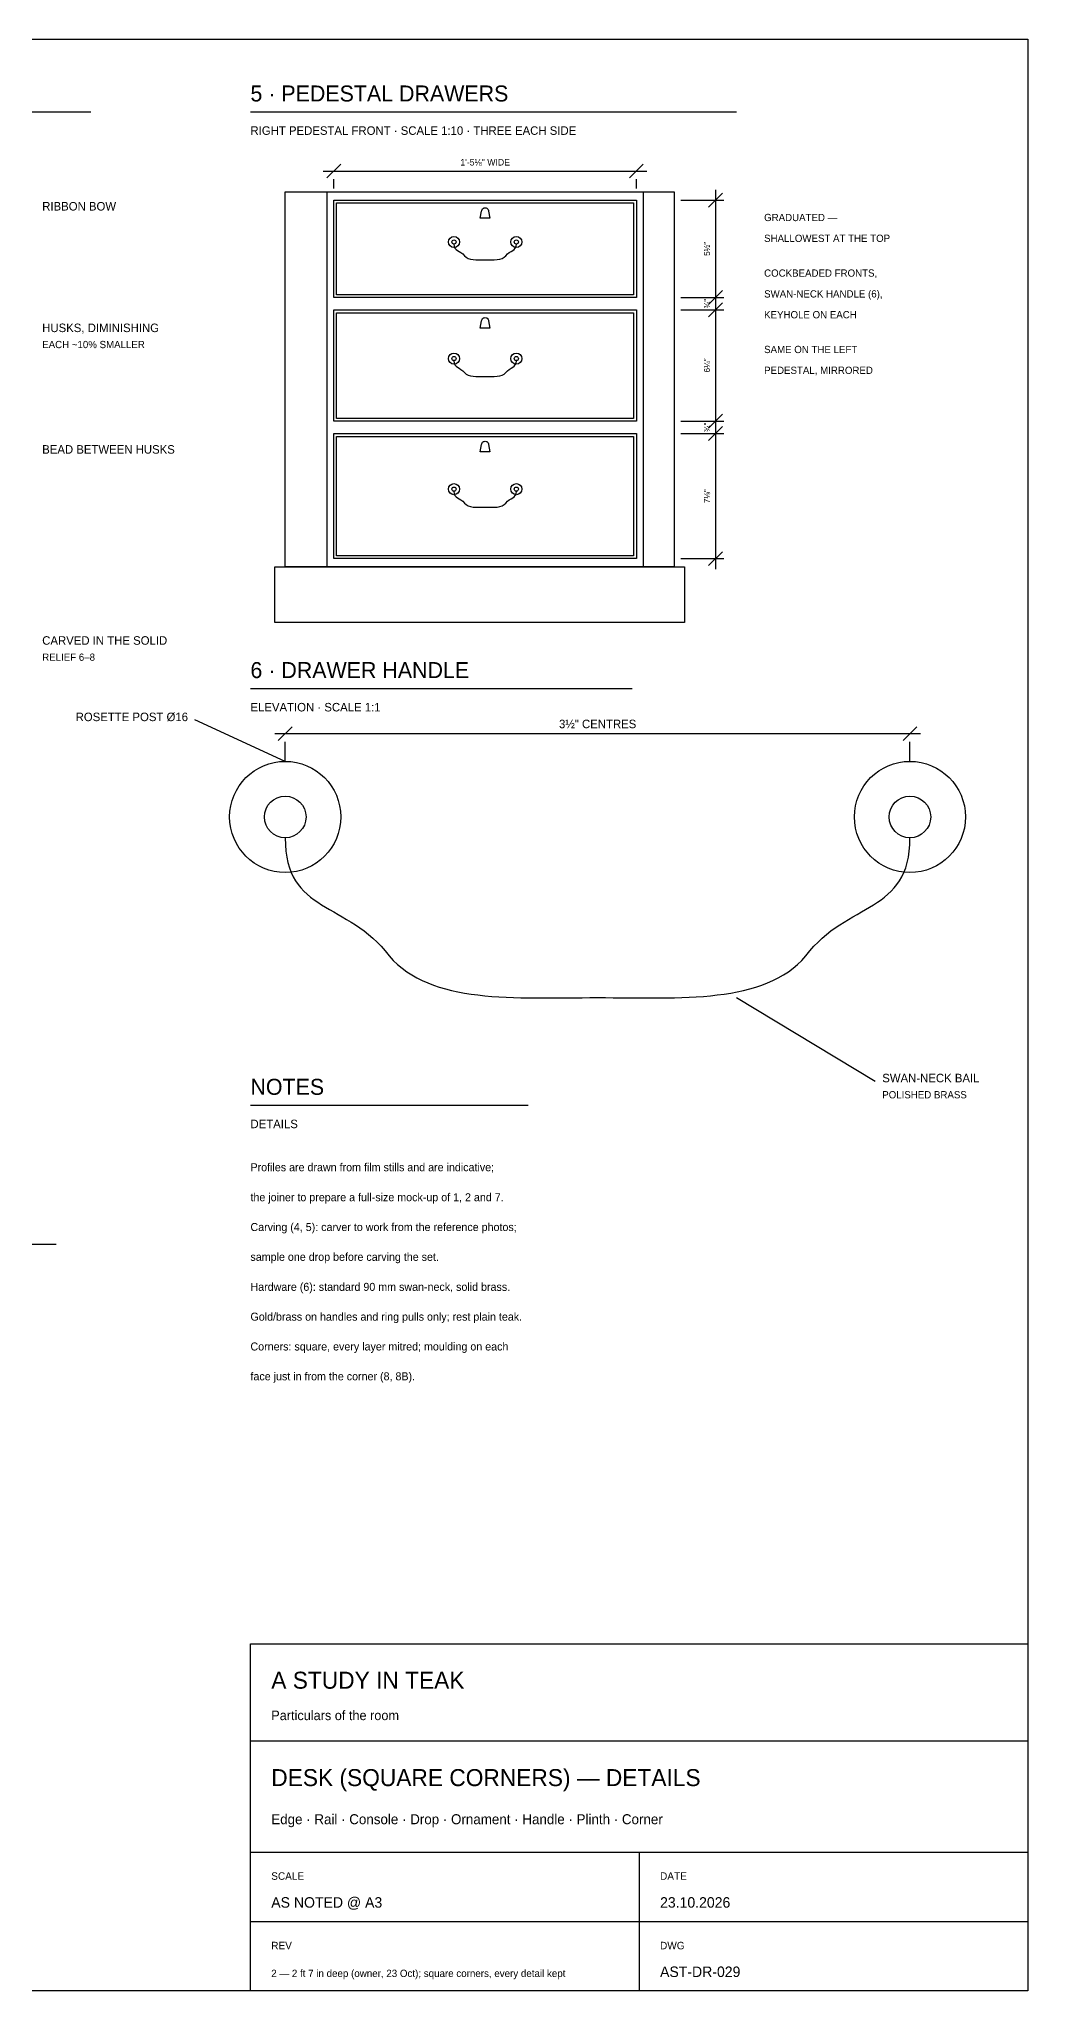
# Model space of a CAD drawing. Header units: inches. Extents: x 0.3 to 16.2, y 0.3 to 11.4.
# Drawn here: x 10.61 to 16.22, y 0.31 to 11.38 of the extents above; entities that cross this region are included whole.
import ezdxf
from ezdxf.enums import TextEntityAlignment as Align

# ---------------------------------------------------------------- set-up
doc = ezdxf.new("R2010")
doc.units = ezdxf.units.IN
doc.header["$LTSCALE"] = 0.009843
doc.header["$MEASUREMENT"] = 0
for name, color, linetype in [('DIMENSIONS', 1, 'Continuous'), ('GEOMETRY', 7, 'Continuous'), ('TEXT', 7, 'Continuous')]:
    doc.layers.add(name, color=color, linetype=linetype)

msp = doc.modelspace()

# ---------------------------------------------------------------- linework, layer by layer
at = {"layer": 'DIMENSIONS'}
for p, q in [((12.224, 10.63), (14.059, 10.63)), ((12.244, 10.591), (12.323, 10.669)), ((13.961, 10.591), (14.039, 10.669)), ((12.283, 10.531), (12.283, 10.583)), ((14, 10.531), (14, 10.583)), ((14.449, 10.524), (14.449, 8.374)), ((14.252, 10.465), (14.496, 10.465)), ((14.409, 10.425), (14.488, 10.504)), ((14.252, 9.913), (14.496, 9.913)), ((14.409, 9.874), (14.488, 9.953)), ((14.409, 9.803), (14.488, 9.882)), ((14.252, 9.843), (14.496, 9.843)), ((14.252, 9.213), (14.496, 9.213)), ((14.409, 9.173), (14.488, 9.252)), ((14.252, 9.142), (14.496, 9.142)), ((14.409, 9.102), (14.488, 9.181)), ((14.252, 8.433), (14.496, 8.433)), ((14.409, 8.394), (14.488, 8.472)), ((11.949, 7.441), (15.61, 7.441)), ((11.969, 7.402), (12.047, 7.48)), ((15.512, 7.402), (15.591, 7.48)), ((12.008, 7.283), (12.008, 7.394)), ((15.551, 7.283), (15.551, 7.394))]:
    msp.add_line(p, q, dxfattribs=at)
at = {"layer": 'GEOMETRY'}
for p, q in [((9.134, 10.965), (10.906, 10.965)), ((11.811, 10.965), (14.567, 10.965)), ((12.244, 10.512), (12.244, 8.386)), ((14.039, 10.512), (14.039, 8.386)), ((11.811, 7.697), (13.976, 7.697)), ((12.008, 7.283), (11.496, 7.52)), ((14.567, 5.945), (15.354, 5.472)), ((11.811, 5.335), (13.386, 5.335)), ((8.346, 4.547), (10.709, 4.547)), ((11.811, 1.732), (16.22, 1.732)), ((11.811, 1.102), (16.22, 1.102)), ((14.016, 1.102), (14.016, 0.315)), ((11.811, 0.709), (16.22, 0.709))]:
    msp.add_line(p, q, dxfattribs=at)
for points in [[(0.315, 11.378), (16.22, 11.378), (16.22, 0.315), (0.315, 0.315), (0.315, 11.378)], [(12.008, 10.512), (14.213, 10.512), (14.213, 8.386), (12.008, 8.386), (12.008, 10.512)], [(12.283, 10.465), (14, 10.465), (14, 9.913), (12.283, 9.913), (12.283, 10.465)], [(12.299, 10.449), (13.984, 10.449), (13.984, 9.929), (12.299, 9.929), (12.299, 10.449)], [(13.161, 10.402), (13.169, 10.362), (13.114, 10.362), (13.122, 10.402)], [(12.283, 9.843), (14, 9.843), (14, 9.213), (12.283, 9.213), (12.283, 9.843)], [(12.299, 9.827), (13.984, 9.827), (13.984, 9.228), (12.299, 9.228), (12.299, 9.827)], [(13.161, 9.78), (13.169, 9.74), (13.114, 9.74), (13.122, 9.78)], [(12.283, 9.142), (14, 9.142), (14, 8.433), (12.283, 8.433), (12.283, 9.142)], [(12.299, 9.126), (13.984, 9.126), (13.984, 8.449), (12.299, 8.449), (12.299, 9.126)], [(13.161, 9.079), (13.169, 9.039), (13.114, 9.039), (13.122, 9.079)], [(11.949, 8.386), (14.272, 8.386), (14.272, 8.071), (11.949, 8.071), (11.949, 8.386)], [(11.811, 2.283), (16.22, 2.283), (16.22, 0.315), (11.811, 0.315), (11.811, 2.283)]]:
    msp.add_lwpolyline(points, dxfattribs=at)
for centre, radius in [((12.965, 10.228), 0.0315), ((12.965, 10.228), 0.0118), ((13.319, 10.228), 0.0315), ((13.319, 10.228), 0.0118), ((12.965, 9.567), 0.0315), ((12.965, 9.567), 0.0118), ((13.319, 9.567), 0.0315), ((13.319, 9.567), 0.0118), ((12.965, 8.827), 0.0315), ((13.319, 8.827), 0.0315), ((12.965, 8.827), 0.0118), ((13.319, 8.827), 0.0118), ((12.008, 6.969), 0.315), ((15.551, 6.969), 0.315), ((12.008, 6.969), 0.118), ((15.551, 6.969), 0.118)]:
    msp.add_circle(centre, radius, dxfattribs=at)
for points, knots in [([(13.122, 10.402), (13.122, 10.405), (13.123, 10.408), (13.125, 10.411), (13.126, 10.414), (13.129, 10.417), (13.132, 10.419), (13.135, 10.42), (13.138, 10.421), (13.142, 10.421), (13.145, 10.421), (13.149, 10.42), (13.152, 10.419), (13.155, 10.417), (13.157, 10.414), (13.159, 10.411), (13.161, 10.408), (13.161, 10.405), (13.161, 10.402)], [0, 0, 0, 0, 1, 1, 1, 2, 2, 2, 3, 3, 3, 4, 4, 4, 5, 5, 5, 6, 6, 6, 6]), ([(13.024, 10.15), (13.047, 10.122), (13.094, 10.126), (13.142, 10.126), (13.189, 10.126), (13.236, 10.122), (13.26, 10.15)], [0, 0, 0, 0, 1, 1, 1, 2, 2, 2, 2]), ([(13.122, 9.78), (13.122, 9.783), (13.123, 9.786), (13.125, 9.789), (13.126, 9.792), (13.129, 9.795), (13.132, 9.797), (13.135, 9.798), (13.138, 9.799), (13.142, 9.799), (13.145, 9.799), (13.149, 9.798), (13.152, 9.797), (13.155, 9.795), (13.157, 9.792), (13.159, 9.789), (13.161, 9.786), (13.161, 9.783), (13.161, 9.78)], [0, 0, 0, 0, 1, 1, 1, 2, 2, 2, 3, 3, 3, 4, 4, 4, 5, 5, 5, 6, 6, 6, 6]), ([(13.024, 9.488), (13.047, 9.461), (13.094, 9.465), (13.142, 9.465), (13.189, 9.465), (13.236, 9.461), (13.26, 9.488)], [0, 0, 0, 0, 1, 1, 1, 2, 2, 2, 2]), ([(13.122, 9.079), (13.122, 9.082), (13.123, 9.086), (13.125, 9.089), (13.126, 9.092), (13.129, 9.094), (13.132, 9.096), (13.135, 9.098), (13.138, 9.098), (13.142, 9.098), (13.145, 9.098), (13.149, 9.098), (13.152, 9.096), (13.155, 9.094), (13.157, 9.092), (13.159, 9.089), (13.161, 9.086), (13.161, 9.082), (13.161, 9.079)], [0, 0, 0, 0, 1, 1, 1, 2, 2, 2, 3, 3, 3, 4, 4, 4, 5, 5, 5, 6, 6, 6, 6]), ([(13.024, 8.748), (13.047, 8.72), (13.094, 8.724), (13.142, 8.724), (13.189, 8.724), (13.236, 8.72), (13.26, 8.748)], [0, 0, 0, 0, 1, 1, 1, 2, 2, 2, 2]), ([(12.598, 6.181), (12.835, 5.906), (13.307, 5.945), (13.78, 5.945), (14.252, 5.945), (14.724, 5.906), (14.961, 6.181)], [0, 0, 0, 0, 1, 1, 1, 2, 2, 2, 2])]:
    msp.add_open_spline(points, degree=3, knots=knots, dxfattribs=at)
for points in [[(12.965, 10.217), (12.965, 10.173), (13, 10.181), (13.024, 10.15)], [(13.26, 10.15), (13.283, 10.181), (13.319, 10.173), (13.319, 10.217)], [(12.965, 9.555), (12.965, 9.512), (13, 9.52), (13.024, 9.488)], [(13.26, 9.488), (13.283, 9.52), (13.319, 9.512), (13.319, 9.555)], [(12.965, 8.815), (12.965, 8.772), (13, 8.78), (13.024, 8.748)], [(13.26, 8.748), (13.283, 8.78), (13.319, 8.772), (13.319, 8.815)], [(12.008, 6.85), (12.008, 6.417), (12.362, 6.496), (12.598, 6.181)], [(14.961, 6.181), (15.197, 6.496), (15.551, 6.417), (15.551, 6.85)]]:
    msp.add_open_spline(points, degree=3, dxfattribs=at)

# ---------------------------------------------------------------- texts
at = {"layer": 'TEXT'}
for s, height, p in [('5 · PEDESTAL DRAWERS', 0.09071, (11.811, 11.024)), ('RIGHT PEDESTAL FRONT · SCALE 1:10 · THREE EACH SIDE', 0.04819, (11.811, 10.835)), ('RIBBON BOW', 0.0482, (10.63, 10.406)), ('GRADUATED —', 0.0411, (14.724, 10.346)), ('SHALLOWEST AT THE TOP', 0.0411, (14.724, 10.228)), ('COCKBEADED FRONTS,', 0.0411, (14.724, 10.031)), ('SWAN-NECK HANDLE (6),', 0.0411, (14.724, 9.913)), ('HUSKS, DIMINISHING', 0.04819, (10.63, 9.717)), ('KEYHOLE ON EACH', 0.0411, (14.724, 9.795)), ('EACH ~10% SMALLER', 0.0411, (10.63, 9.626)), ('SAME ON THE LEFT', 0.0411, (14.724, 9.598)), ('PEDESTAL, MIRRORED', 0.0411, (14.724, 9.48)), ('BEAD BETWEEN HUSKS', 0.04819, (10.63, 9.028)), ('CARVED IN THE SOLID', 0.04819, (10.63, 7.945)), ('RELIEF 6–8', 0.0411, (10.63, 7.854)), ('6 · DRAWER HANDLE', 0.09071, (11.811, 7.756)), ('ELEVATION · SCALE 1:1', 0.04819, (11.811, 7.567)), ('NOTES', 0.0907, (11.811, 5.394)), ('SWAN-NECK BAIL', 0.04819, (15.394, 5.465)), ('POLISHED BRASS', 0.0411, (15.394, 5.374)), ('DETAILS', 0.0482, (11.811, 5.205)), ('Profiles are drawn from film stills and are indicative;', 0.04535, (11.811, 4.961)), ('the joiner to prepare a full-size mock-up of 1, 2 and 7.', 0.04535, (11.811, 4.791)), ('Carving (4, 5): carver to work from the reference photos;', 0.04535, (11.811, 4.622)), ('sample one drop before carving the set.', 0.04535, (11.811, 4.453)), ('Hardware (6): standard 90 mm swan-neck, solid brass.', 0.04535, (11.811, 4.283)), ('Gold/brass on handles and ring pulls only; rest plain teak.', 0.04535, (11.811, 4.114)), ('Corners: square, every layer mitred; moulding on each', 0.04535, (11.811, 3.945)), ('face just in from the corner (8, 8B).', 0.04535, (11.811, 3.776)), ('A STUDY IN TEAK', 0.09638, (11.929, 2.028)), ('Particulars of the room', 0.05386, (11.929, 1.85)), ('DESK (SQUARE CORNERS) — DETAILS', 0.09638, (11.929, 1.476)), ('Edge · Rail · Console · Drop · Ornament · Handle · Plinth · Corner', 0.05669, (11.929, 1.26)), ('SCALE', 0.0425, (11.929, 0.945)), ('DATE', 0.0425, (14.134, 0.945)), ('AS NOTED @ A3', 0.05953, (11.929, 0.787)), ('23.10.2026', 0.0595, (14.134, 0.787)), ('REV', 0.0425, (11.929, 0.551)), ('DWG', 0.0425, (14.134, 0.551)), ('AST-DR-029', 0.0595, (14.134, 0.394)), ('2 — 2 ft 7 in deep (owner, 23 Oct); square corners, every detail kept', 0.04141, (11.929, 0.394))]:
    msp.add_text(s, height=height, dxfattribs=at).set_placement(p)
for s, height, p in [('1\'-5⅛" WIDE', 0.03685, (13.142, 10.661)), ('3½" CENTRES', 0.04819, (13.78, 7.472))]:
    msp.add_text(s, height=height, dxfattribs=at).set_placement(p, align=Align.CENTER)
for s, p in [('5½"', (14.417, 10.189)), ('¾"', (14.417, 9.878)), ('6¼"', (14.417, 9.528)), ('¾"', (14.417, 9.177)), ('7⅛"', (14.417, 8.787))]:
    msp.add_text(s, height=0.034, rotation=90, dxfattribs=at).set_placement(p, align=Align.CENTER)
msp.add_text('ROSETTE POST Ø16', height=0.04819, dxfattribs=at).set_placement((11.457, 7.512), align=Align.RIGHT)

doc.saveas('drawing.dxf')
